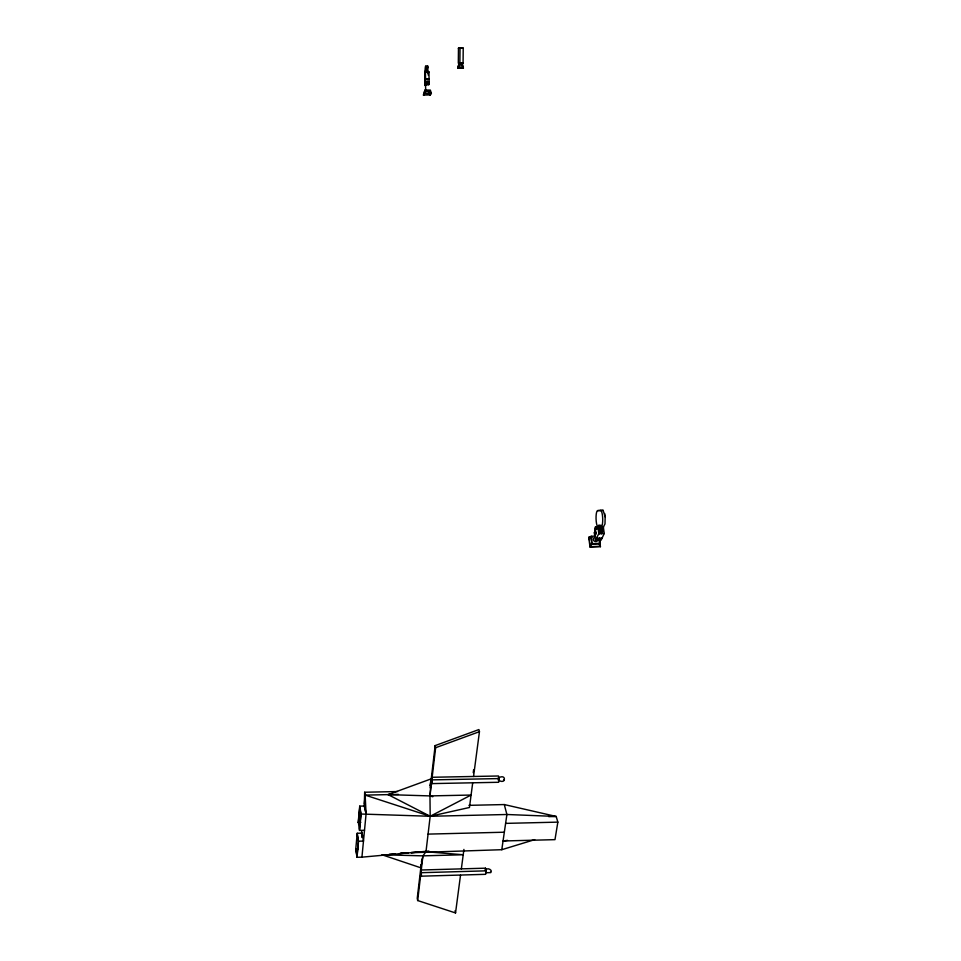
<?xml version="1.0" encoding="UTF-8"?>
<svg xmlns="http://www.w3.org/2000/svg" width="961" height="961" viewBox="0 0 961 961"><rect width="100%" height="100%" fill="white"/><g stroke="black" fill="none" stroke-linecap="round" stroke-linejoin="round"><path stroke-width="1.44" d="M423.441 95.067L424.414 93.349L431.405 93.397L430.324 90.082L425.014 90.046L423.441 95.067L430.336 94.887M458.469 48.23L458.313 63.162L463.07 63.114L463.226 48.11L458.469 48.23L463.226 48.11M459.887 63.054L460.043 48.05M428.258 75.126L427.537 65.768A5.598 0.781 -89.9 0 0 427.201 66.417M425.399 71.847L425.699 83.247L424.978 85.073L424.75 73.048L425.795 69.781L427.537 70.802L427.249 72.652L427.14 70.802L425.831 70.79L425.134 73.384L425.038 82.946M381.925 854.749L420.822 867.807L421.002 864.96M507.492 840.358L503.047 840.983L554.977 839.65L557.848 822.135L556.179 816.454L506.903 814.496L430.18 816.273L388.1 794.627L431.249 778.842L429.975 795.912L430.18 816.273L425.987 851.722L422.924 855.855L420.822 867.807M485.798 872.168L485.798 870.642M358.201 822.496L359.726 806.135L364.712 806.027L366.081 813.907L361.937 857.164L357.024 857.296L355.738 849.308L357.228 833.259L362.141 833.139L363.474 841.079L358.537 841.211L357.228 833.259M364.507 830.292L359.522 830.424L358.369 822.388L359.75 807.612L360.88 814.291L359.486 829.091M357.024 857.296L358.537 841.211M359.522 830.424L361.072 814.027L359.726 806.135M397.518 791.552L364.663 792.236L364.339 803.816M361.492 833.824L361.768 830.917M364.051 806.796L365.156 795.107L364.663 792.236M361.865 836.058L362.141 833.139M361.877 837.499L362.153 834.604L362.609 837.295M428.786 90.802L425.735 90.778L425.507 84.58L427.993 84.268L428.534 85.109L429.099 84.112L428.978 71.883L425.17 71.991M421.158 864.972L417.242 898.319L417.675 900.541L455.538 912.95L460.511 875.243M421.483 862.149L421.819 859.314M430.204 787.792L435.153 745.604L478.902 729.567L479.455 731.669L473.545 776.476M417.675 900.541L422.924 855.855L463.214 854.761L425.987 851.722L411.2 852.527M435.153 745.604L435.633 747.718L429.975 795.912L432.786 796.741M421.386 876.18L421.266 870.005L485.473 868.179L486.11 870.822L485.617 874.318L421.386 876.18L420.858 873.501M432.294 783.599L432.162 777.269L498.471 775.995L499.155 778.578L498.627 782.278L432.294 783.599L431.729 780.993M473.232 772.656L473.629 769.689M461.352 868.864L463.923 849.416M472.656 783.155L469.448 807.492L430.18 816.273L361.072 814.027M601.922 531.817L601.682 533.619L601.922 531.817L599.94 531.877L599.712 533.691L598.583 525.367L601.045 525.295L601.105 529.355M485.149 870.498L485.473 868.179M411.296 852.731L501.786 849.704L506.903 814.496L504.285 804.561L468.932 805.342M458.998 68.063L459.754 63.102L460.944 63.126L462.277 63.162L463.406 68.159L457.868 68.075L459.106 63.114L459.754 63.102M485.293 870.318C487.72 866.378 493.341 871.159 490.578 872.023M429.939 785.545L431.249 778.842M457.868 68.075L459.106 63.114M600.361 546.449L599.448 539.662M424.414 93.349L425.05 90.899L430.36 90.935M498.327 777.942C507.228 772.956 505.522 785.786 498.279 779.803M424.642 93.409L425.447 91.259L429.843 91.295L431.117 93.457L424.642 93.409L423.729 95.007L425.447 91.259M599.472 539.746L600.409 546.665L590.018 547.025L591.868 544.166L591.135 536.25L595.087 536.118M598.006 526.928L595.448 527.012L594.691 528.67L595.219 532.682L594.379 532.706M597.778 527.121L596.925 527.157L594.294 532.862L595.424 539.806L601.334 539.71L604.229 533.535L603.352 527.024L604.986 523.937L605.166 516.874L603.112 510.339L597.682 510.603A8.193 1.85 88.3 0 0 596.048 518.688A8.193 1.85 88.3 0 0 598.114 526.976M596.757 529.343L599.063 525.355L599.94 531.877L599.808 527.961L602.079 528.526L602.523 531.793L601.55 532.61M595.003 534.905L596.012 532.706M591.135 536.25L591.868 544.166L599.784 543.89L599.436 538.941M599.508 528.61L599.808 527.961M595.424 539.806L598.847 533.715L597.97 527.205L596.925 527.157M601.706 529.331L602.079 528.526M599.135 538.773L599.436 538.136M426.804 71.402L425.495 71.39L426.167 69.781M428.306 73.072L428.978 71.883M425.531 84.832L425.134 85.553L425.098 79.967M425.014 90.046L424.294 92.208M490.855 872.6L485.617 872.756M601.021 527.096L601.826 526.316A8.337 1.898 88.3 0 0 602.607 516.958A8.337 1.898 88.3 0 0 600.565 510.423M435.633 747.718L479.455 731.669M501.786 849.704L534.712 839.638M590.018 547.025L588.733 537.331L590.895 536.791M498.555 780.704L498.543 777.569M428.858 851.05L361.937 857.164M392.472 794.23L388.1 794.627L429.975 795.912L471.094 795.047L430.18 816.273L365.156 795.107L366.081 813.907M389.265 854.245L395.139 853.836M399.548 853.536L408.353 852.936M461.484 63.222L463.07 63.114M603.112 510.339L597.682 510.603M400.845 853.092L405.29 852.851M589.501 540.238L589.165 537.679L591.58 537.547M597.97 527.205L598.835 527.181L595.448 527.012M600.805 527.108L603.568 527.012M600.241 531.229L602.523 531.793M598.847 533.715L604.229 533.535M588.733 537.331L591.664 537.235M589.165 537.679L591.904 537.583M596.757 538.232L602.115 538.052M592.12 543.638L600.036 543.361M421.807 872.684L486.11 870.846M358.333 849.152L355.894 849.224L356.987 855.975L358.357 841.452L357.24 834.725M428.065 834.112L504.333 832.214M548.743 816.634L556.179 816.454L504.285 804.561M358.369 822.388L360.843 822.328M505.606 823.385L557.848 822.135M432.738 779.864L499.155 778.578M365.156 795.107L398.455 794.411M461.616 63.174L462.277 63.162M425.651 78.97L429.219 78.994M425.747 81.601L429.315 81.625M425.663 82.394L429.231 82.418M425.699 83.247L429.267 83.271M425.519 83.559L429.086 83.583M425.531 84.075L429.099 84.112M427.092 84.976L425.507 84.58M458.349 68.099L460.175 68.147M463.406 68.159L461.1 68.099L460.944 63.126M384.856 854.822L422.924 855.855M503.96 780.596L503.684 779.707M427.537 65.768L428.162 67.726M601.021 539.085L601.334 539.71M429.219 92.388L430.18 95.055L431.333 93.397M599.292 544.406L599.976 546.328L590.354 546.665L589.838 542.809M429.591 92.256L430.396 95.115M599.784 543.89L600.409 546.665M455.058 910.74L455.538 912.95M461.989 63.15L462.926 68.135M364.736 807.492L365.42 811.504M604.697 513.51L605.166 516.874M427.14 70.802L427.285 71.871M600.373 527.949L600.817 531.217M599.183 539.469L599.808 545.043M595.832 531.325L596.192 534.088M427.441 78.982L427.477 79.991M597.814 539.361A2.33 2.078 24.4 0 1 596.204 541.511A2.33 2.078 24.4 0 1 593.49 540.238A2.33 2.078 24.4 0 1 594.15 537.631M595.291 536.346A2.342 2.09 24.4 0 1 595.4 534.232M426.636 69.925A5.598 0.781 -89.9 0 0 425.855 65.744A5.598 0.781 -89.9 0 0 425.098 70.273L424.882 78.694A5.514 0.769 -90 0 0 425.05 83.319M425.663 85.313A5.514 0.769 -90 0 1 425.327 84.808"/></g></svg>
